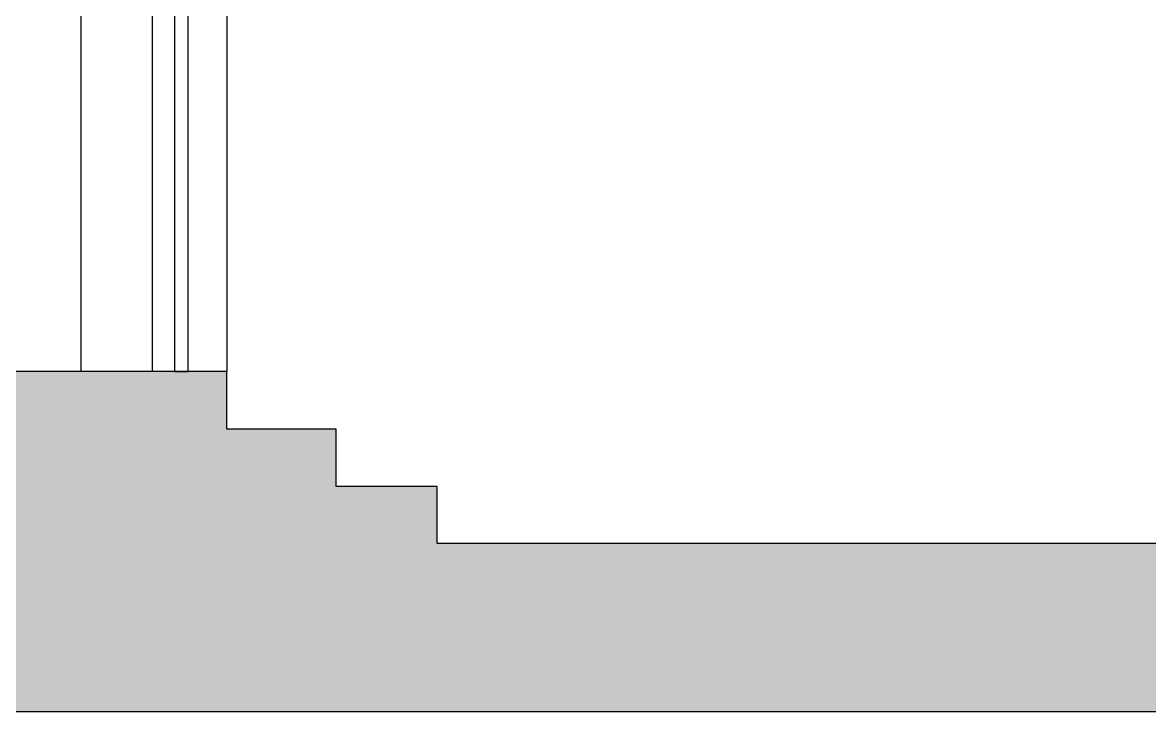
# Model space of a CAD drawing. Header units: millimetres. Extents: x -80011 to -57758, y -11017 to -3441.
# Drawn here: x -64042 to -60891, y -11017 to -9089 of the extents above; entities that cross this region are included whole.
import ezdxf

# ---------------------------------------------------------------- set-up
doc = ezdxf.new("R2010")
doc.units = ezdxf.units.MM
doc.layers.add('A-BAS-___-___-EXI', color=250, linetype='Continuous', lineweight=25)
doc.layers.add('A-POR-___-___-EXI', color=250, linetype='Continuous', lineweight=25)

msp = doc.modelspace()

# ---------------------------------------------------------------- hatches: boundary and pattern name
at = {"layer": 'A-BAS-___-___-EXI', "true_color": 0xcb9898}
msp.add_hatch(color=253, dxfattribs=at).paths.add_polyline_path([(-59192.8, -11016.6), (-57758.3, -11016.6), (-57758.3, -10846.9), (-58892.8, -10846.9), (-58892.8, -10684.5), (-59192.8, -10684.5), (-59192.8, -10546.9), (-62882.1, -10546.9), (-62882.1, -10386.9), (-63164.5, -10386.9), (-63164.5, -10226.9), (-63470.5, -10226.9), (-63470.5, -10064.8), (-78832.7, -10064.8), (-78832.7, -10265.1), (-80011.2, -10265.1), (-80011.2, -11016.6), (-59372.8, -11016.6)])

# ---------------------------------------------------------------- linework, layer by layer
at = {"layer": 'A-BAS-___-___-EXI'}
for p, q in [((-63470.5, -10064.8), (-68948.7, -10064.8)), ((-63470.5, -10226.9), (-63470.5, -10064.8)), ((-63164.5, -10226.9), (-63470.5, -10226.9)), ((-63164.5, -10386.9), (-63164.5, -10226.9)), ((-62882.1, -10386.9), (-63164.5, -10386.9)), ((-62882.1, -10546.9), (-62882.1, -10386.9)), ((-59372.8, -10546.9), (-62882.1, -10546.9)), ((-80011.2, -11016.6), (-57758.3, -11016.6))]:
    msp.add_line(p, q, dxfattribs=at)
at = {"layer": 'A-POR-___-___-EXI'}
for p, q in [((-63878.9, -7794.8), (-63878.9, -10064.8)), ((-63679.2, -7962.5), (-63679.2, -10064.8)), ((-63616.6, -7990.1), (-63616.6, -10064.8)), ((-63578.6, -10064.8), (-63578.6, -7990.1)), ((-63470.5, -7990.1), (-63470.5, -10064.8)), ((-63616.6, -10064.8), (-63578.6, -10064.8))]:
    msp.add_line(p, q, dxfattribs=at)

doc.saveas('drawing.dxf')
